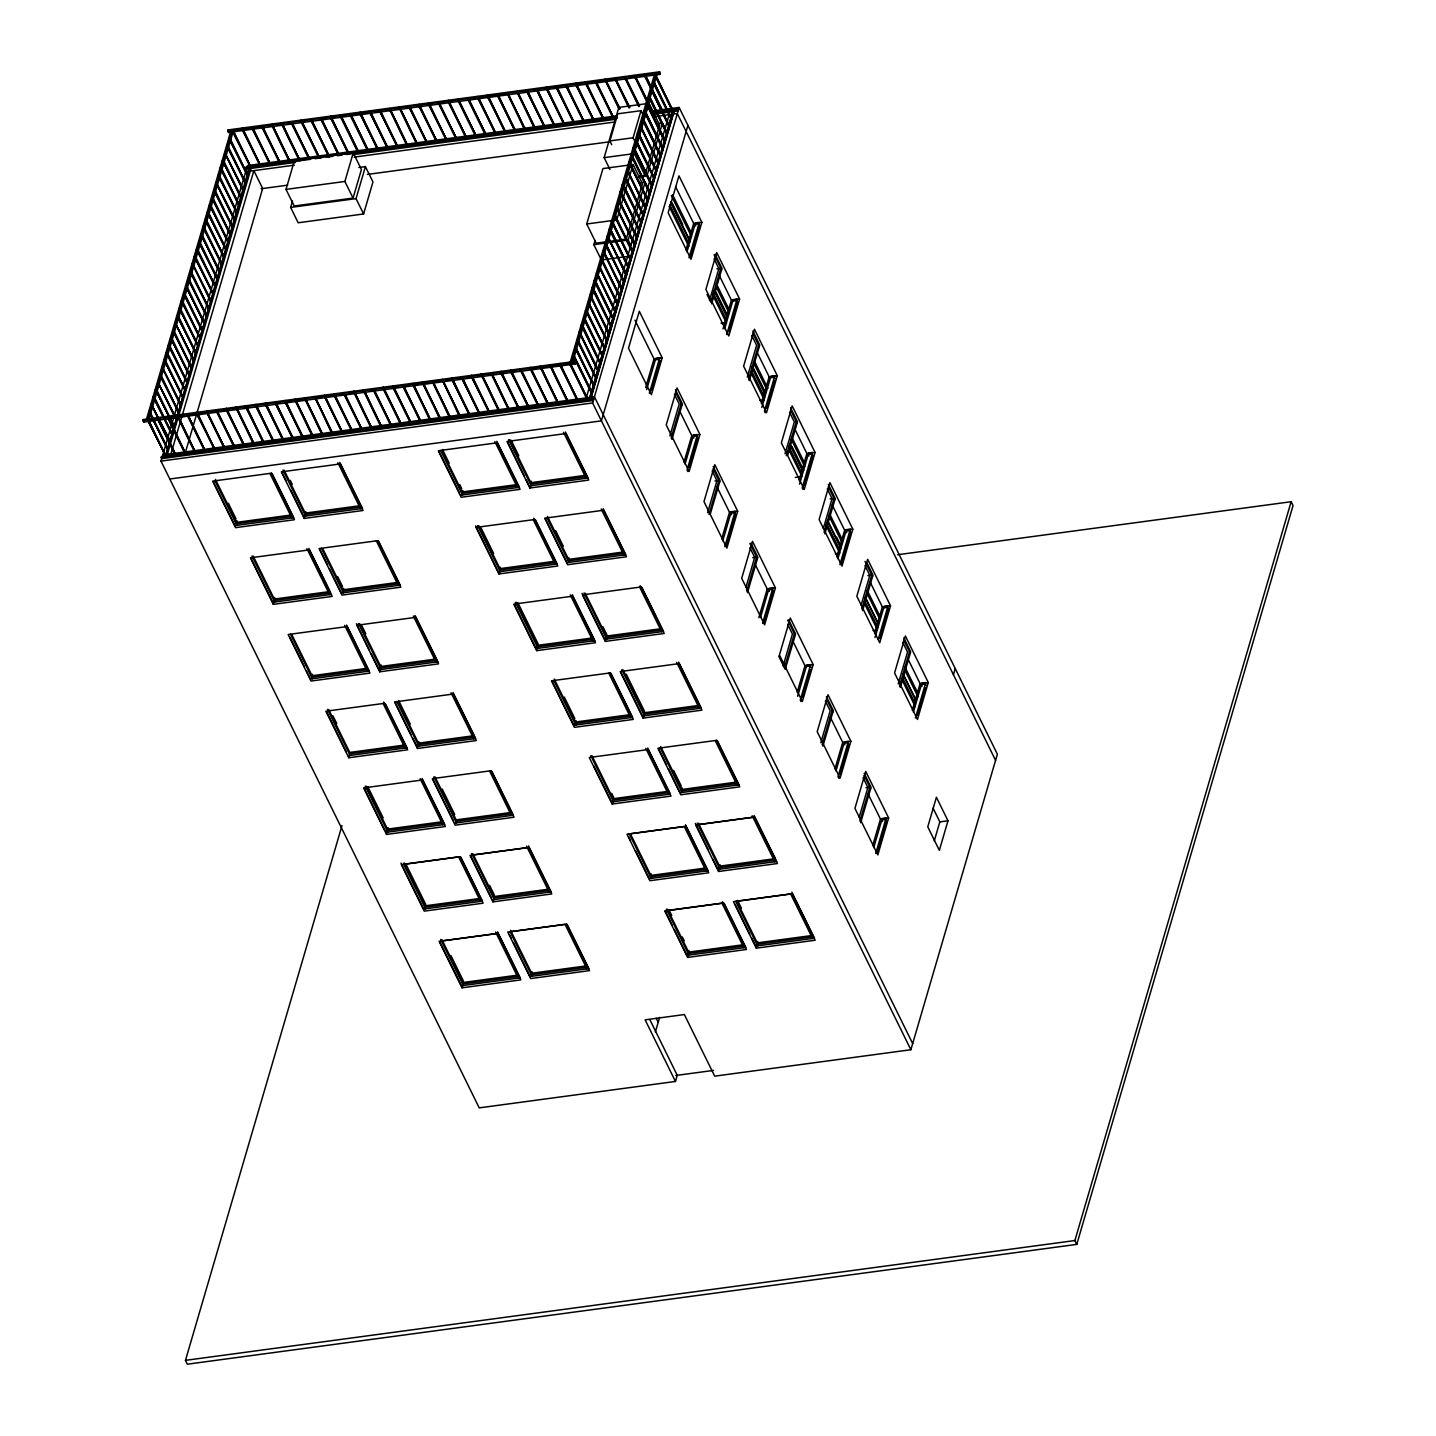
<?xml version="1.0" encoding="UTF-8"?>
<svg xmlns="http://www.w3.org/2000/svg" width="1436" height="1436" viewBox="0 0 1436 1436"><rect width="100%" height="100%" fill="white"/><g stroke="black" fill="none" stroke-linecap="round" stroke-linejoin="round"><path stroke-width="1.5" d="M142.954 420.551L143.259 419.563L574.885 361.423L575.351 363.936L143.726 422.094L142.954 420.551L574.597 362.411L574.885 361.423M227.732 130.927L228.019 129.94L659.663 71.8L660.129 74.313L228.486 132.471L227.732 130.927L659.375 72.787L659.663 71.8M143.726 422.094L143.259 419.563M228.486 132.471L228.019 129.94M148.985 411.988L149.865 411.342L167.94 448.947L148.985 411.988L167.94 448.947M176 455.338L157.924 417.732L157.045 418.379L176 455.338L151.319 404.054L170.274 441.031L169.394 441.66L151.319 404.054M153.311 397.198L154.191 396.569L172.266 434.175L153.311 397.198L172.266 434.175M155.483 389.82L156.362 389.174L174.438 426.779L155.483 389.82L174.438 426.779M176.592 419.402L157.798 381.886L176.592 419.402L158.552 383.412M159.809 375.047L160.688 374.401L178.764 412.006L159.809 375.047L178.764 412.006M180.918 404.629L162.124 367.113L180.918 404.629L162.878 368.639M164.135 360.256L165.014 359.628L183.09 397.233L164.135 360.256L183.09 397.233M166.289 352.879L167.168 352.233L185.244 389.838L166.289 352.879L185.244 389.838M168.461 345.484L169.322 344.855L187.416 382.461L168.461 345.484L187.416 382.461M170.615 338.106L171.494 337.46L189.57 375.065L170.615 338.106L189.57 375.065M172.787 330.711L173.648 330.065L191.742 367.688L172.787 330.711L191.742 367.688M193.896 360.292L175.102 322.777L193.896 360.292L175.856 324.321M177.095 315.938L177.974 315.292L196.068 352.897L177.095 315.938L196.068 352.897M179.267 308.543L180.146 307.914L198.222 345.52L179.267 308.543L198.222 345.52M181.421 301.165L182.3 300.519L200.394 338.124L181.421 301.165L200.394 338.124M183.593 293.77L184.472 293.124L202.548 330.747L183.593 293.77L202.548 330.747M185.747 286.374L186.626 285.746L204.72 323.351L185.747 286.374L204.72 323.351M187.919 278.997L188.798 278.351L206.874 315.956L187.919 278.997L206.874 315.956M190.073 271.601L190.952 270.973L209.046 308.578L190.073 271.601L209.046 308.578M211.2 301.183L192.406 263.668L211.2 301.183L193.16 265.211M194.398 256.829L195.278 256.182L213.372 293.806L194.398 256.829L213.372 293.806M196.57 249.433L197.45 248.805L215.526 286.41L196.57 249.433L215.526 286.41M198.724 242.056L199.604 241.41L217.698 279.015L198.724 242.056L217.698 279.015M200.896 234.66L201.776 234.032L219.852 271.637L200.896 234.66L219.852 271.637M203.05 227.265L203.93 226.637L222.006 264.242L203.05 227.265L222.006 264.242M205.222 219.887L206.102 219.241L224.178 256.864L205.222 219.887L224.178 256.864M207.376 212.492L208.256 211.864L226.332 249.469L207.376 212.492L226.332 249.469M209.548 205.115L210.428 204.468L228.503 242.074L209.548 205.115L228.503 242.074M211.702 197.719L212.582 197.073L230.657 234.696L211.702 197.719L230.657 234.696M213.874 190.324L214.754 189.696L232.829 227.301L213.874 190.324L232.829 227.301M218.2 175.551L219.08 174.923L237.155 212.528L218.2 175.551L237.155 212.528M220.354 168.174L221.234 167.527L239.309 205.133L220.354 168.174L239.309 205.133M222.526 160.778L223.388 160.132L241.481 197.755L222.526 160.778L241.481 197.755M226.852 146.005L227.714 145.359L245.807 182.982L226.852 146.005L245.807 182.982M229.006 138.61L229.886 137.982L247.961 175.587L229.006 138.61L247.961 175.587M147.226 419.689L148.105 419.061L166.199 456.666L147.226 419.689L148.105 419.061M167.204 454.907L251.067 168.407L231.968 130.227L232.847 129.581L250.923 167.186L232.722 131.753M232.309 130.317L147.836 418.953L166.199 456.666M156.398 390.807L155.644 389.282M165.032 361.262L164.278 359.718M169.358 346.471L168.604 344.945M182.336 302.152L181.582 300.609M186.662 287.379L185.908 285.836M190.988 272.589L208.328 308.668M195.314 257.816L194.56 256.29M199.64 243.043L198.886 241.517M203.966 228.27L221.288 264.35M212.618 198.707L211.864 197.181M243.635 190.36L224.842 152.844L243.635 190.36L225.596 154.388M229.922 139.597L229.168 138.071M233.063 131.843L148.59 420.479L153.024 419.886M233.44 131.663L250.923 167.186M241.769 128.899L242.648 128.253L260.742 165.876L241.769 128.899L242.648 128.253M166.863 417.05L167.725 416.404L185.818 454.027L167.581 416.961M251.587 127.571L252.467 126.942L270.542 164.548L251.587 127.571L252.467 126.942M593.122 398.49L593.337 400.5L161.712 458.64L161.209 457.617L161.496 456.63L593.122 398.49L593.624 399.513L575.71 401.918M233.476 224.178L249.756 168.586L246.489 169.017L246.274 167.007L615.918 117.213M649.862 1019.65L677.236 1075.295L675.441 1081.452L479.229 1107.874L160.994 461.1L247.495 165.571L617.139 115.777M249.254 167.563L165.266 457.222L161.999 457.653L161.496 456.63M176.664 415.722L177.543 415.094L195.619 452.699L177.382 415.632M261.388 126.26L262.267 125.614L280.361 163.219L261.388 126.26L262.267 125.614M167.222 449.055L149.147 411.432M171.548 434.264L153.472 396.659M173.72 426.887L157.368 392.782M175.874 419.491L157.798 381.886M178.046 412.114L161.694 378.009M180.2 404.719L162.124 367.113M182.372 397.323L166.02 363.236M184.526 389.946L166.45 352.341M186.698 382.55L170.346 348.445M188.852 375.173L170.776 337.55M191.024 367.778L174.671 333.673M193.178 360.382L175.102 322.777M195.35 353.005L178.979 318.9M197.504 345.609L179.428 308.004M199.676 338.232L183.305 304.127M201.83 330.836L183.754 293.231M204.002 323.441L187.631 289.354M206.156 316.064L188.08 278.458M210.482 301.291L192.406 263.668M212.636 293.895L196.283 259.79M214.808 286.5L196.732 248.895M216.962 279.123L200.609 245.017M219.134 271.727L201.058 234.122M223.46 256.954L205.384 219.349M225.614 249.559L209.261 215.472M227.786 242.181L209.71 204.558M229.939 234.786L213.587 200.681M232.111 227.409L214.018 189.785M234.983 219.923L216.19 182.408L234.983 219.923L217.913 185.908M236.437 212.618L218.344 175.012M238.591 205.24L222.239 171.135M240.763 197.845L222.67 160.24M242.917 190.467L226.565 156.362M245.089 183.072L226.996 145.467M247.243 175.677L230.891 141.572M165.266 457.222L169.017 444.388M170.274 440.116L175.91 420.874M177.777 414.466L210.32 303.283M211.577 299.011L223.46 258.372M224.716 254.1L232.219 228.45M166.073 456.02L250.564 167.384M170.956 453.848L253.867 170.633L262.662 188.529L185.423 452.43M186.483 414.412L187.344 413.765L205.438 451.371L187.201 414.304M271.207 124.932L272.086 124.286L290.162 161.909L271.925 124.842M175.282 455.445L157.96 419.366M260.024 165.966L241.93 128.36M271.96 126.476L272.84 125.829L290.162 161.909M197.917 413.981L215.238 450.06L196.283 413.083L197.163 412.455M281.007 123.604L281.887 122.975L299.98 160.581L281.743 123.514M185.1 454.117L167.761 418.038M269.824 164.637L251.749 127.032M281.779 125.147L282.641 124.501L299.98 160.581M185.818 454.027L168.479 417.948M206.102 411.773L206.963 411.127L225.057 448.732L206.82 411.665M290.826 122.293L291.705 121.647L309.781 159.27L290.826 122.293L291.705 121.647M194.901 452.789L177.579 416.727M279.643 163.327L261.549 125.722M195.619 452.699L178.297 416.619M215.903 410.445L216.782 409.798L234.858 447.422L215.903 410.445L216.782 409.798M300.627 120.965L301.506 120.337L319.6 157.942L300.627 120.965L301.506 120.337M204.72 451.478L187.38 415.399M289.444 161.999L272.122 125.919M205.438 451.371L188.098 415.309M286.015 189.39L294.38 160.832L353.238 152.898L361.423 169.52L353.059 198.078L294.2 206.012L286.015 189.39L344.873 181.457L353.238 152.898M225.721 409.116L226.583 408.488L244.676 446.093L225.721 409.116L226.583 408.488M310.445 119.655L311.325 119.008L329.4 156.614L310.445 119.655L311.325 119.008M214.52 450.15L197.755 414.519M299.262 160.688L281.169 123.065M358.874 167.491L365.408 166.612L372.965 181.941L363.595 213.964L298.185 222.777L290.646 207.43L292.513 201.04M235.522 407.806L236.401 407.16L254.477 444.765L236.24 407.698M320.246 118.326L321.125 117.68L339.219 155.303L320.246 118.326L321.125 117.68M224.339 448.84L206.999 412.76L225.057 448.732M309.063 159.36L290.987 121.755M237.155 408.704L236.276 409.332L237.155 408.704L254.477 444.765M245.341 406.478L246.202 405.832L264.296 443.455L245.341 406.478L246.202 405.832M330.065 116.998L330.944 116.37L349.02 153.975L330.065 116.998L330.944 116.37M234.14 447.511L216.064 409.906M318.882 158.032L300.788 120.427M255.141 405.149L256.021 404.521L274.096 442.126L255.141 405.149L256.021 404.521M339.883 115.688L340.745 115.042L358.838 152.647L340.601 115.58M243.958 446.183L225.865 408.578M328.682 156.721L310.607 119.098M340.637 117.213L358.12 152.754M341.355 117.124L358.838 152.647M264.96 403.839L265.839 403.193L283.915 440.798L264.96 403.839L265.839 403.193M349.684 114.359L350.564 113.731L368.639 151.336L350.402 114.27M253.759 444.873L235.684 407.25M338.501 155.393L321.161 119.314M350.438 115.903L367.921 151.426M351.156 115.795L368.639 151.336M274.761 402.511L275.64 401.883L293.716 439.488L274.761 402.511L275.64 401.883M359.503 113.031L360.364 112.403L378.458 150.008L359.503 113.031L360.364 112.403M263.578 443.544L245.484 405.939M348.302 154.065L330.98 118.003M284.579 401.2L285.459 400.554L303.534 438.159L284.579 401.2L285.459 400.554M369.303 111.721L370.183 111.075L388.259 148.698L369.303 111.721L370.183 111.075M273.379 442.216L255.303 404.611M294.38 399.872L295.26 399.226L313.335 436.849L295.098 399.782M379.122 110.392L379.984 109.764L398.077 147.369L379.122 110.392L379.984 109.764M283.197 440.906L265.104 403.301M363.595 213.964L356.038 198.617L365.408 166.612M304.199 398.544L305.078 397.916L323.154 435.521L304.917 398.454M388.923 109.082L389.802 108.436L407.878 146.041L389.641 108.974M292.998 439.578L274.922 401.972M377.74 150.116L359.646 112.493M389.677 110.608L390.556 109.962L407.878 146.041M313.999 397.233L314.879 396.587L332.955 434.193L314.717 397.126M398.741 107.754L399.603 107.108L417.696 144.731L399.459 107.664M302.816 438.267L285.477 402.188M387.541 148.788L369.465 111.182M399.495 109.28L400.375 108.651L417.696 144.731M323.818 395.905L324.698 395.259L342.773 432.882L324.536 395.815M408.542 106.426L409.422 105.797L427.497 143.403L408.542 106.426L409.422 105.797M312.617 436.939L295.295 400.859M397.359 147.459L379.266 109.854M313.335 436.849L296.013 400.77M333.619 394.577L334.498 393.949L352.574 431.554L333.619 394.577L334.498 393.949M418.361 105.115L419.24 104.469L437.316 142.074L418.361 105.115L419.24 104.469M274.743 597.555L273.881 600.517L328.808 593.122M322.436 435.611L305.114 399.549M407.16 146.149L389.838 110.069M273.307 604.341L250.42 557.814L309.279 549.898L332.165 596.425L273.307 604.341L274.509 600.248M323.154 435.521L305.832 399.441M304.235 518.414L281.348 471.87L340.206 463.954L363.093 510.48L304.235 518.414L305.437 514.303M343.437 393.267L344.317 392.62L362.393 430.244L343.437 393.267L344.317 392.62M428.161 103.787L429.041 103.159L447.117 140.764L428.161 103.787L429.041 103.159M332.237 434.3L315.471 398.669M416.978 144.821L398.885 107.215M332.955 434.193L315.633 398.131M353.238 391.938L354.118 391.31L372.193 428.915L353.956 391.849M437.98 102.477L438.86 101.83L456.935 139.436L437.98 102.477L438.86 101.83M342.055 432.972L324.733 396.892L342.773 432.882M426.779 143.492L408.704 105.887M354.871 392.836L353.992 393.482L354.871 392.836L372.193 428.915M363.057 390.628L363.936 389.982L382.012 427.587L363.775 390.52M447.781 101.148L448.66 100.502L466.736 138.125L447.781 101.148L448.66 100.502M351.856 431.662L333.78 394.038M436.598 142.182L418.504 104.577M364.69 391.507L363.811 392.154L364.69 391.507L382.012 427.587M372.857 389.3L373.737 388.653L391.813 426.277L372.857 389.3L373.737 388.653M457.599 99.82L458.479 99.192L476.555 136.797L458.317 99.73M361.675 430.333L343.599 392.728M446.399 140.854L428.323 103.248M458.353 101.364L475.837 136.887M459.071 101.256L476.555 136.797M382.676 387.971L383.556 387.343L401.631 424.948L382.676 387.971L383.556 387.343M467.4 98.51L468.28 97.863L486.355 135.469L468.118 98.402M371.475 429.005L353.4 391.4M456.217 139.543L438.877 103.464M468.154 100.035L485.637 135.576M468.872 99.946L486.355 135.469M392.477 386.661L393.356 386.015L411.432 423.62L392.477 386.661L393.356 386.015M477.219 97.181L478.098 96.535L496.174 134.158L477.219 97.181L478.098 96.535M381.294 427.695L363.218 390.071M466.018 138.215L448.696 102.135M312.492 674.256L311.612 677.218L366.557 669.804M402.295 385.333L403.175 384.704L421.251 422.31L402.295 385.333L403.175 384.704M487.019 95.853L487.899 95.225L505.975 132.83L487.019 95.853L487.899 95.225M391.095 426.366L373.019 388.761M412.096 384.004L412.976 383.376L431.051 420.981L412.814 383.915M496.838 94.543L497.718 93.896L515.793 131.502L496.838 94.543L497.718 93.896M400.913 425.038L382.838 387.433M421.915 382.694L422.794 382.048L440.87 419.671L422.633 382.586M506.639 93.214L507.518 92.586L525.594 130.191L507.357 93.125M410.714 423.728L392.638 386.122M495.456 134.248L477.362 96.643M507.393 94.758L508.272 94.112L525.594 130.191M431.715 381.366L432.595 380.737L450.671 418.343L432.433 381.276M516.457 91.904L517.337 91.258L535.413 128.863L517.175 91.796M420.533 422.399L402.457 384.794M505.257 132.92L487.181 95.314M517.211 93.43L518.091 92.784L535.413 128.863M441.534 380.055L442.414 379.409L460.489 417.014L442.252 379.948M526.258 90.576L527.138 89.93L545.213 127.553L526.258 90.576L527.138 89.93M430.333 421.089L413.012 385.01M515.075 131.609L497 94.004M431.051 420.981L413.73 384.902M451.335 378.727L452.214 378.081L470.29 415.704L451.335 378.727L452.214 378.081M536.077 89.247L536.956 88.619L555.032 126.224L536.077 89.247L536.956 88.619M440.152 419.761L422.83 383.681M524.876 130.281L507.554 94.202M440.87 419.671L423.548 383.591M348.786 757.741L325.882 711.215L384.74 703.281L407.644 749.807L348.786 757.741L349.989 753.631M461.153 377.399L462.033 376.77L480.109 414.376L461.153 377.399L462.033 376.77M545.877 87.937L546.757 87.291L564.833 124.896L545.877 87.937L546.757 87.291M449.953 418.432L432.631 382.371M534.695 128.971L517.373 92.891M450.671 418.343L433.349 382.263M381.15 665.012L380.289 667.955L435.216 660.56M379.714 671.797L356.828 625.27L415.686 617.336L438.572 663.863L379.714 671.797L380.917 667.686M470.954 376.088L471.834 375.442L489.927 413.047L470.954 376.088L471.834 375.442M555.696 86.609L556.576 85.963L574.651 123.586L555.696 86.609L556.576 85.963M459.771 417.122L443.006 381.491M544.495 127.642L526.42 90.037M460.489 417.014L443.168 380.935M897.572 554.745L1291.143 501.72L1293.046 505.562L1076.767 1244.384L187.344 1364.2L185.459 1360.359L342.001 825.574M480.773 374.76L481.652 374.132L499.728 411.737L481.491 374.67M565.497 85.28L566.376 84.652L584.452 122.257L565.497 85.28L566.376 84.652M469.572 415.794L451.496 378.189M554.314 126.314L536.238 88.709M482.406 375.658L481.527 376.304L482.406 375.658L499.728 411.737M490.574 373.45L491.453 372.804L509.547 410.409L491.291 373.342M575.315 83.97L576.195 83.324L594.271 120.947L575.315 83.97L576.195 83.324M479.391 414.466L461.315 376.86M564.115 125.004L546.039 87.399M492.207 374.329L491.327 374.976L492.207 374.329L509.547 410.409M500.392 372.121L501.272 371.475L519.347 409.098L500.392 372.121L501.272 371.475M585.116 82.642L585.996 82.014L604.071 119.619L585.116 82.642L585.996 82.014M489.191 413.155L471.116 375.55M573.933 123.675L555.858 86.07M510.193 370.793L511.072 370.165L529.166 407.77L510.193 370.793L511.072 370.165M594.935 81.331L595.814 80.685L613.89 118.291L594.935 81.331L595.814 80.685M499.01 411.827L480.934 374.222M583.734 122.365L566.412 86.286M520.011 369.483L520.891 368.837L538.967 406.442L520.011 369.483L520.891 368.837M619.095 109.172L604.897 79.465L619.975 108.544M508.811 410.516L490.735 372.893M593.553 121.037L576.231 84.957M619.813 109.082L605.615 79.357M386.517 834.424L363.631 787.897L422.489 779.963L445.375 826.49L386.517 834.424L387.72 830.313M418.881 741.694L418.02 744.656L472.965 737.242M417.445 748.479L394.559 701.953L453.417 694.019L476.303 740.563L417.445 748.479L418.648 744.386M529.812 368.154L530.692 367.508L548.785 405.131L529.812 368.154L530.692 367.508M628.896 107.862L614.716 78.136L629.776 107.215M629.632 107.754L615.434 78.047M518.629 409.188L500.554 371.583M603.353 119.709L585.278 82.103M539.631 366.826L540.51 366.198L558.586 403.803L540.349 366.736M638.715 106.533L624.516 76.826L639.433 106.426M528.43 407.86L510.354 370.255M613.172 118.398L595.096 80.775M625.109 78.89L625.988 78.262L639.594 105.887M609.977 169.502L604.143 157.637L618.844 107.413L648.928 103.356L659.627 125.076L644.926 175.318L638.481 176.197M611.7 144.641L609.869 140.907L617.803 113.803L641.012 110.68L642.861 114.413M586.732 223.98L602.958 168.568L633.043 164.53L642.466 183.7L626.258 239.112L596.173 243.169L586.732 223.98L616.816 219.941L633.043 164.53M549.432 365.516L550.311 364.87L568.405 402.475L550.15 365.408M646.577 101.256L634.335 75.498L652.159 111.039M538.249 406.55L520.173 368.926M634.927 77.58L635.807 76.934L653.29 112.475L652.411 113.103M629.291 256.236L601.397 259.988L593.84 244.659L595.096 240.368M559.25 364.188L560.13 363.559L578.205 401.165L559.25 364.188L560.13 363.559M644.89 75.713L669.391 125.919L643.974 74.708L644.854 74.08L662.947 111.685L645.608 75.605L644.728 76.252M500.374 567.166L499.513 570.128L554.44 562.715M548.049 405.221L530.728 369.142M498.938 573.951L476.034 527.425L534.892 519.491L557.796 566.017L498.938 573.951L500.141 569.841M529.866 488.007L506.98 441.48L565.838 433.546L588.724 480.091L529.866 488.007L531.069 483.914M634.927 141.518L633.079 137.766L641.012 110.68M569.051 362.877L569.93 362.231L588.024 399.836L569.051 362.877L569.93 362.231M653.793 73.398L654.672 72.751L672.748 110.375L653.793 73.398L654.672 72.751M557.868 403.893L540.546 367.831M654.798 73.398L570.307 362.034L571.061 363.577L564.384 364.475M572.587 354.925L573.449 354.279L591.542 391.884L572.587 354.925L573.449 354.279M574.741 347.53L575.621 346.884L574.741 347.53L593.696 384.507L576.213 348.966M576.895 340.135L577.775 339.506L595.868 377.112L576.895 340.135L577.775 339.506M597.304 369.824L579.229 332.219L598.184 369.178L597.304 369.824L579.947 332.111M599.476 362.428L581.221 325.362L582.101 324.733L600.194 362.339L582.101 324.733M585.547 310.589L586.426 309.943L604.52 347.566L585.547 310.589L586.426 309.943M587.719 303.193L588.598 302.565L606.674 340.17L588.437 303.104M608.128 332.883L590.034 295.277L608.99 332.237L608.128 332.883L590.752 295.17M610.282 325.487L592.045 288.421L592.924 287.792L611 325.398L592.924 287.792M612.436 318.11L594.199 281.043L595.078 280.397L613.172 318.002L595.078 280.397M614.608 310.714L596.532 273.109L615.488 310.086L614.608 310.714L597.25 273.002M616.762 303.319L598.686 265.714L617.642 302.691L616.762 303.319L599.404 265.624M621.088 288.546L603.012 250.941L621.967 287.918L621.088 288.546L603.73 250.851M605.023 244.102L605.902 243.456L605.023 244.102L623.978 281.061L606.495 245.538M625.414 273.773L607.338 236.168L626.293 273.127L625.414 273.773L608.056 236.06M627.586 266.378L609.349 229.311L610.228 228.683L628.304 266.288L610.228 228.683M611.503 221.934L612.382 221.288L630.458 258.893L611.503 221.934L612.382 221.288M634.066 244.228L615.99 206.604L634.945 243.581L634.066 244.228L616.708 206.515M620.155 192.37L621.034 191.742L639.11 229.347L620.155 192.37L621.034 191.742M640.564 222.059L622.327 184.993L623.188 184.346L641.282 221.952L623.188 184.346M642.718 214.664L624.48 177.597L625.36 176.969L643.436 214.574L625.36 176.969M644.89 207.287L626.796 169.663L645.769 206.64L644.89 207.287L627.514 169.574M628.806 162.824L629.686 162.178L647.762 199.801L628.806 162.824L629.686 162.178M633.132 148.052L634.012 147.405L652.088 185.011L633.132 148.052L634.012 147.405M655.696 170.346L637.458 133.279L638.338 132.633L656.414 170.238L638.338 132.633M657.867 162.95L639.774 125.345L658.729 162.304L657.867 162.95L640.492 125.237M660.021 155.555L641.784 118.488L642.664 117.86L660.74 155.465L642.664 117.86M646.272 103.177L664.347 140.782L665.227 140.154L646.272 103.177L664.347 140.782M668.673 126.009L650.598 88.404L668.835 125.471M558.586 403.803L541.264 367.724M644.818 110.464L643.938 111.11L644.818 110.464L662.911 148.07L645.572 112.008M646.99 103.087L665.065 140.692M571.618 361.854L656.108 73.218L656.862 74.762L572.372 363.398M579.982 333.744L579.229 332.219M592.96 289.408L592.206 287.882M597.286 274.635L596.532 273.109M610.264 230.316L609.51 228.773M623.224 185.98L622.47 184.454M627.55 171.207L626.796 169.663M640.528 126.871L639.774 125.345M589.352 304.091L588.473 304.737L589.352 304.091L606.836 339.632L605.956 340.278M644.926 175.318L634.227 153.598L648.928 103.356M567.687 402.583L550.347 366.503M568.405 402.475L551.065 366.413M577.487 401.254L559.412 363.649M457.384 819.92L456.522 822.882L433.869 776.858M631.014 245.789L628.178 240.027L645.123 182.157L640.833 182.731M649.754 181.744L646.918 176L662.427 123.047L658.137 123.622M586.247 397.898L669.14 114.683M587.306 399.944L569.212 362.321M672.03 110.464L653.954 72.859M590.824 391.992L572.731 354.369M592.978 384.597L576.626 350.492M595.15 377.219L577.057 339.596M584.865 319.42L602.348 354.943L585.278 320.946M603.802 347.656L585.708 310.05M602.169 260.311L619.652 295.834L602.582 261.837M623.26 281.169L606.907 247.064M629.74 259.001L611.664 221.395M615.146 215.974L632.63 251.515L615.559 217.5M619.472 201.202L636.956 236.743L619.885 202.727M638.392 229.437L620.316 191.832M647.044 199.891L628.968 162.286M632.45 156.865L649.934 192.406L631.876 156.434M651.37 185.118L633.294 147.513M636.776 142.092L654.26 177.633L637.171 143.618M666.663 132.848L649.898 97.217L667.237 133.297L650.149 99.299M670.989 118.075L654.224 82.444L671.563 118.524L654.475 84.527M590.932 393.715L589.047 400.123L673.035 110.464L665.406 139.292M592.17 389.443L595.312 378.745M596.55 374.473L604.071 348.822M605.938 342.396L629.722 261.155M630.978 256.882L638.481 231.232M640.366 224.806L647.259 201.291M648.498 197.019L651.639 186.321M653.506 179.913L664.15 143.564M653.542 112.152L677.9 108.867L678.115 110.877L653.524 114.18M675.441 1081.452L645.123 1019.847L684.362 1014.552L714.679 1076.156L910.873 1049.734L592.619 402.96L679.12 107.431L650.346 111.308M687.934 125.327L601.415 420.856L169.789 478.996M536.669 650.652L513.783 604.125L572.641 596.191L595.527 642.718L536.669 650.652L537.872 646.541M569.033 557.922L568.171 560.866L623.116 553.47M461.997 987.806L439.111 941.28L497.969 933.364L520.855 979.89L461.997 987.806L463.2 983.714M492.925 901.862L470.039 855.335L528.897 847.419L551.783 893.946L492.925 901.862L494.128 897.769M645.626 387.648L654.026 358.91L634.945 320.138M685.87 250.151L693.678 223.46L675.548 186.626M646.667 389.551L655.803 358.336L659.716 357.797L649.341 393.267M686.929 251.964L695.455 222.885L699.368 222.347L688.993 257.816M651.334 390.556L660.039 360.813L659.286 359.287L655.372 359.808M690.375 257.224L699.691 225.362L698.937 223.837L695.006 224.357L695.778 225.901M662.211 357.815L651.388 394.756L628.501 348.23L639.307 311.289L662.211 357.815L654.026 358.91M701.863 222.365L691.039 259.306L668.153 212.779L678.959 175.838L701.863 222.365L693.678 223.46M605.346 641.389L582.442 594.863L641.3 586.947L664.204 633.473L605.346 641.389L606.548 637.297M669.894 435.898L679.21 404.037L674.417 394.272M709.546 300.429L718.862 268.568L714.069 258.821M681.185 403.767L671.222 437.747L671.976 439.29L682.369 403.821L675.476 389.82M711.628 303.84L722.021 268.37L715.128 254.369M549.306 887.681L548.426 890.643L493.499 898.038L494.361 895.077L489.568 885.312M532.11 971.777L531.23 974.721L586.175 967.325M683.967 462.284L691.775 435.611L680.323 412.347M723.008 328.88L731.409 300.16L719.023 274.958M685.026 464.115L693.534 435.018L697.465 434.498L687.072 469.967L687.826 471.493M724.677 328.664L733.186 299.568L737.117 299.047L726.724 334.516M689.083 467.238L697.788 437.513L697.034 435.97L693.103 436.508L693.857 438.034M728.734 331.788L737.44 302.063L736.668 300.519L732.755 301.057M699.942 434.516L689.136 471.457L666.232 424.93L677.056 387.971L699.942 434.516L691.775 435.611M739.594 299.047L728.788 335.988L705.884 289.462L716.69 252.521L739.594 299.047L731.409 300.16M612.149 804.034L589.245 757.508L648.121 749.574L671.007 796.1L612.149 804.034L613.351 799.924M643.077 718.09L620.19 671.563L679.048 663.629L701.935 710.156L643.077 718.09L644.279 713.979M707.625 512.58L716.959 480.719L712.148 470.954M747.276 377.129L756.61 345.268L751.8 335.503M708.971 514.447L718.915 480.45L714.984 480.988M758.567 344.999L748.623 378.996L749.377 380.522L759.752 345.053L752.859 331.052M710.335 513.855L720.1 480.504L713.207 466.503M721.698 538.985L729.506 512.293L717.102 487.091M761.349 403.534L769.157 376.842L756.754 351.64M722.757 540.816L731.283 511.719L735.196 511.198L724.821 546.649M761.78 407.483L770.917 376.268L774.848 375.729L764.473 411.199L765.226 412.742M726.185 546.057L735.519 514.196L734.765 512.67L730.834 513.19L731.588 514.734M766.465 408.488L774.543 380.881M737.673 511.198L726.867 548.139L703.981 501.613L714.787 464.672L737.673 511.198L729.506 512.293M777.325 375.747L766.519 412.688L743.615 366.162L754.438 329.221L777.325 375.747L769.157 376.842M668.512 789.836L667.65 792.798L612.723 800.193L613.585 797.249L611.664 793.336M651.316 873.932L650.454 876.893L705.399 869.498M745.984 587.144L754.69 557.419L749.897 547.654M785.007 453.83L794.341 421.969L789.531 412.204M746.702 591.129L756.646 557.15L752.733 557.671M786.354 455.679L796.298 421.699M747.456 592.673L757.849 557.204L750.956 543.203M787.736 455.086L797.483 421.753L790.59 407.752M758.836 617.731L767.237 588.993L754.851 563.792M799.08 480.216L806.888 453.543L794.485 428.341M760.488 617.498L769.014 588.419L772.927 587.88L762.552 623.35M799.529 484.165L808.665 452.95L812.579 452.43L802.203 487.899L802.957 489.425M763.934 622.757L773.25 590.896L772.496 589.352L768.583 589.891L769.337 591.417M804.196 485.171L812.902 455.445L812.148 453.902L808.235 454.44L808.989 455.966M775.422 587.898L764.598 624.84L741.712 578.313L752.518 541.372L775.422 587.898L767.237 588.993M815.074 452.448L804.25 489.389L781.364 442.862L792.169 405.921L815.074 452.448L806.888 453.543M655.355 1031.999L659.645 1017.334M689.065 950.632L688.203 953.594L743.13 946.18M687.629 957.417L664.724 910.891L723.582 902.957L746.487 949.483L687.629 957.417L688.831 953.307M719.992 864.687L719.131 867.649L774.058 860.236L774.919 857.292M718.556 871.472L695.652 824.946L754.51 817.012L777.414 863.539L718.556 871.472L719.759 867.362M783.105 665.963L792.421 634.102L787.628 624.337M823.366 528.394L832.072 498.651L827.28 488.886M784.451 667.83L794.395 633.85M824.085 532.379L834.047 498.382L830.116 498.92M824.838 533.905L835.231 498.454L828.339 484.435M797.177 692.367L804.986 665.694L792.582 640.492M836.829 556.917L844.637 530.225L832.234 505.023M797.608 696.316L806.745 665.101L810.676 664.581L800.301 700.032L801.055 701.576M837.888 558.748L846.396 529.651L850.327 529.13L839.934 564.581M802.293 697.322L810.371 669.715M841.316 563.989L850.65 532.128L849.897 530.602L845.966 531.123L846.719 532.666M813.153 664.581L802.347 701.522L779.443 654.995L790.267 618.054L813.153 664.581L804.986 665.694M852.804 529.13L841.999 566.071L819.094 519.545L829.918 482.604L852.804 529.13L844.637 530.225M757.723 941.388L756.862 944.332L811.807 936.936M756.287 948.173L733.401 901.646L792.259 893.713L815.145 940.239L756.287 948.173L757.49 944.062M820.836 742.663L830.17 710.802L825.359 701.037M861.115 605.077L869.821 575.351L865.01 565.587M832.126 710.533L822.182 744.512L822.936 746.056L833.311 710.587L826.418 696.586M861.833 609.061L871.778 575.082L867.847 575.603M862.587 610.605L872.962 575.136L867.057 563.127M834.908 769.068L842.717 742.376L830.313 717.174M874.56 633.599L882.368 606.925L869.965 581.724M835.967 770.881L844.494 741.802L848.407 741.263L838.032 776.732L838.786 778.258M874.991 637.566L884.127 606.351L888.058 605.812L878.293 639.164M840.024 774.022L848.73 744.279L847.976 742.753L844.063 743.274L844.817 744.799M879.676 638.571L888.381 608.828L887.627 607.284L883.696 607.823M850.902 741.281L840.078 778.222L817.192 731.696L827.998 694.755L850.902 741.281L842.717 742.376M890.535 605.83L879.73 642.772L856.843 596.245L867.649 559.304L890.535 605.83L882.368 606.925M859.195 817.228L867.9 787.484L863.108 777.738M898.218 683.895L907.552 652.034L902.741 642.269M859.913 821.212L869.857 787.233L865.944 787.754M909.509 651.782L899.564 685.762L900.318 687.288L910.693 651.836L903.818 637.817M860.667 822.738L871.06 787.287L864.167 773.286M872.639 845.75L880.465 819.076L868.062 793.875M912.291 710.299L920.099 683.626L908.665 660.363M873.716 847.581L882.225 818.484L886.156 817.964L875.763 853.433M913.35 712.13L921.876 683.033L925.789 682.513L915.414 717.964M877.145 852.84L886.479 820.979L885.707 819.435L881.794 819.974L882.548 821.5M917.407 715.254L925.502 687.647M888.633 817.964L877.827 854.905L854.923 808.378L865.728 771.437L888.633 817.964L880.465 819.076M928.284 682.513L917.46 719.454L894.574 672.928L905.38 635.986L928.284 682.513L920.099 683.626M953.432 674.723L955.227 668.566M934.262 840.886L939.826 821.877L933.077 808.163M947.993 820.782L939.341 850.327L927.764 826.813L936.416 797.267L947.993 820.782L939.826 821.877M910.873 1049.734L997.374 754.205L679.12 107.431M1076.767 1244.384L1074.882 1240.542L1291.143 501.72M235.414 130.586L264.188 126.709M268.622 126.117L273.055 125.524M277.471 124.914L281.905 124.322M288.546 123.424L292.98 122.832M299.621 121.934L304.037 121.342M321.754 118.955L326.169 118.362M330.603 117.77L335.037 117.16M341.678 116.28L346.094 115.67M352.735 114.79L370.452 112.403M374.868 111.793L381.509 110.913M385.943 110.303L390.359 109.71M394.792 109.118L399.226 108.526M405.867 107.628L410.283 107.036M416.925 106.138L421.358 105.546M428 104.648L432.416 104.038M439.057 103.159L443.491 102.548M447.924 101.956L452.34 101.364M470.057 98.976L474.472 98.384M481.114 97.486L505.472 94.202M523.171 91.814L527.604 91.222M534.246 90.324L538.68 89.732M545.303 88.835L549.737 88.242M554.17 87.65L560.812 86.752M576.303 84.67L580.736 84.06M585.152 83.468L591.794 82.57M598.435 81.69L616.152 79.303M629.417 77.508L633.85 76.916M640.492 76.018L644.926 75.426M651.567 74.528L655.983 73.936M245.969 167.994L310.589 159.288M315.04 158.696L321.718 157.798M326.151 157.206L332.829 156.291M337.281 155.698L341.947 155.214M346.166 154.496L617.444 117.949M653.021 113.175L678.402 109.89L677.9 108.867M251.067 168.407L295.529 162.412M353.346 154.621L615.721 119.278M245.682 171.728L294.38 165.176M354.154 157.116L615.344 121.934M655.193 116.567L677.325 113.588L995.579 760.362M609.869 140.907L633.079 137.766M261.137 188.726L287.703 185.154M367.383 174.42L609.115 141.859M604.143 157.637L634.227 153.598M290.646 207.43L356.038 198.617M638.338 177.149L646.918 176M653.685 177.184L636.92 141.554M649.359 191.957L632.594 156.327M636.399 236.294L619.634 200.663M593.84 244.659L628.178 240.027M632.073 251.067L615.308 215.436M623.421 280.612L606.656 244.982M716.905 268.837L720.818 268.317L710.874 302.296L707.033 294.488M619.095 295.403L602.33 259.772M721.016 323.082L725.467 322.49M722.093 323.746L726.544 323.154M151.157 404.593L170.112 441.57M601.792 354.512L585.026 318.882M196.283 413.083L215.238 450.06M168.604 417.786L173.038 417.194M179.715 416.296L184.167 415.686M190.826 414.789L195.278 414.196M199.73 413.604L204.181 412.994M210.841 412.096L217.518 411.199M221.97 410.606L228.629 409.709M233.081 409.098L237.532 408.506M244.192 407.609L248.643 406.998M275.335 403.408L279.769 402.816M286.446 401.918L290.898 401.308M297.557 400.411L302.009 399.818M317.571 397.718L322.023 397.126M328.7 396.228L335.36 395.331M339.811 394.721L344.263 394.128M348.697 393.518L355.374 392.62M370.937 390.538L375.388 389.928M393.177 387.541L397.628 386.93M404.288 386.033L408.739 385.44M413.191 384.848L417.643 384.238M424.302 383.34L428.754 382.748M435.431 381.85L439.865 381.24M446.542 380.343L453.22 379.445M457.653 378.853L462.105 378.242M466.556 377.65L473.216 376.753M477.667 376.16L482.119 375.55M488.796 374.652L493.23 374.06M499.907 373.163L504.359 372.552M511.019 371.655L515.47 371.062M531.033 368.962L535.484 368.37M542.162 367.472L546.595 366.862M551.047 366.27L557.724 365.372M593.14 384.058L576.375 348.427M162.789 454.943L594.414 396.803L912.668 1043.577M161.209 457.617L592.835 399.477M171.028 456.451L177.687 455.535M182.139 454.943L219.941 449.845M224.393 449.253L231.052 448.355M235.504 447.763L251.067 445.663M255.518 445.052L284.418 441.175M288.869 440.565L293.321 439.972M297.755 439.362L315.543 436.975M319.995 436.382L326.672 435.467M331.124 434.875L368.908 429.777M373.36 429.184L402.277 425.289M406.711 424.697L411.163 424.087M415.614 423.494L422.274 422.597M426.725 422.004L433.403 421.089M437.854 420.497L486.768 413.909M491.22 413.317L529.004 408.219M533.456 407.627L540.133 406.711M544.585 406.119L571.259 402.529M770.486 377.74L774.417 377.219L775.171 378.745M160.994 461.1L592.619 402.96M759.841 400.447L764.275 399.836M291.508 514.95L236.581 522.345L215.436 479.391M517.139 484.56L462.195 491.956L442.037 450.958M585.798 475.298L530.871 482.693L509.744 439.757M291.077 516.421L236.15 523.817L237.012 520.873L236.904 525.361L215.005 480.88M359.754 507.177L304.809 514.573L305.671 511.611L305.563 516.116L282.928 470.093M516.709 486.032L461.764 493.428L462.643 490.466L463.397 492.01M585.367 476.788L530.44 484.183L531.302 481.222L531.194 485.709L508.559 439.703M460.561 495.223L519.419 487.307L496.784 441.283M529.238 485.978L588.096 478.044L565.443 432.039M795.347 477.434L799.798 476.842M329.257 591.632L274.312 599.045L253.185 556.091M397.916 582.388L342.989 589.783L322.813 548.785M554.87 561.243L499.943 568.638L478.798 525.702M623.547 551.998L568.602 559.394L547.475 516.439M397.485 583.86L342.558 591.273L343.419 588.311L344.173 589.837M331.536 594.378L272.678 602.312L251.013 558.299M566.969 562.679L625.827 554.745L603.192 508.721M835.321 553.829L839.755 553.219L825.951 525.181M366.988 668.332L312.043 675.728L291.885 634.73M435.646 659.088L380.719 666.484L359.592 623.529M592.188 639.415L537.244 646.81L538.105 643.866L517.929 602.869M660.847 630.171L605.92 637.566L606.782 634.604L602.94 626.796M873.052 630.512L877.486 629.919M806.314 666.573L810.245 666.053L810.999 667.578M404.719 745.033L349.792 752.428L328.664 709.474M473.395 735.77L418.45 743.166L398.293 702.186M630.35 714.625L575.423 722.039L554.278 679.084M349.361 753.9L404.288 746.505M629.919 716.115L574.974 723.511L575.854 720.549L575.728 725.036L553.847 680.556M698.578 706.853L643.651 714.248L644.513 711.305L626.258 674.202M348.14 755.695L407.016 747.779L385.351 703.748M442.467 821.715L387.523 829.11L366.395 786.174M511.126 812.471L456.199 819.866L435.054 776.912M668.081 791.326L613.154 798.721L592.027 755.767M736.758 782.064L681.813 789.477L660.686 746.523M442.037 823.187L387.092 830.6L387.953 827.639L388.707 829.182M455.768 821.338L510.695 813.943M736.327 783.553L681.382 790.949L682.262 787.987L682.136 792.492L660.255 747.994M385.889 832.395L444.747 824.461L422.094 778.456M454.548 823.151L513.406 815.217L491.758 771.204M472.372 855.084L527.299 847.689M697.986 824.695L752.931 817.299M705.83 868.008L650.885 875.421L630.709 834.424M774.489 858.764L719.562 866.159L698.434 823.223M479.768 899.887L424.823 907.283L425.702 904.339L406.478 865.28M492.297 899.833L551.155 891.9L528.502 845.894M776.786 861.51L717.91 869.444L712.992 859.446M441.444 941.029L496.371 933.633M667.058 910.639L722.003 903.244L743.884 947.724M743.561 944.708L688.634 952.104L667.489 909.168M812.237 935.464L757.293 942.86L737.117 901.862M517.499 976.588L462.571 983.983L463.433 981.021L450.94 955.64M675.764 1075.492L713.512 1070.412M185.459 1360.359L1074.882 1240.542M659.375 72.787L660.129 74.313M654.511 73.29L672.748 110.375M653.344 83.091L670.827 118.614M662.427 123.047L664.312 126.889M649.018 97.863L666.501 133.404M635.089 77.023L646.739 100.717M645.823 114.072L662.337 147.639M644.692 112.636L662.193 148.177M714.105 254.639L721.59 269.842M752.805 333.296L759.321 346.543M790.536 409.978L797.052 423.225M828.267 486.678L834.801 499.925M865.046 561.422L872.532 576.608M903.747 640.061L910.262 653.308M926.112 685.51L925.358 683.985L921.445 684.505L922.199 686.049M625.27 78.352L638.876 105.995M641.946 117.949L660.183 155.016M641.497 128.845L658.011 162.412M672.64 194.865L691.416 233.045M716.313 283.61L729.147 309.727M755.031 362.321L767.883 388.438M791.774 437.011L804.627 463.11M829.523 513.693L842.376 539.81M867.254 590.393L880.106 616.493M904.985 667.076L917.837 693.193M614.716 78.136L629.058 107.305M671.276 195.458L691.506 236.545M715.756 285.854L729.237 313.245M753.487 362.536L766.016 387.989M791.236 439.236L804.716 466.628M828.967 515.919L842.447 543.329M866.716 592.619L879.227 618.054M904.447 669.32L917.927 696.711M637.62 132.722L655.857 169.789M672.048 202.727L682.746 224.465M715.613 291.275L727.28 314.987M753.361 367.975L765.011 391.669M792.062 446.632L803.729 470.344M836.614 537.154L840.491 545.052M670.702 201.561L689.477 239.722M714.356 290.287L726.993 315.974M752.087 366.988L764.957 393.105M790.805 445.645L802.688 469.805M827.567 520.37L840.419 546.488M865.316 597.053L878.168 623.188M903.047 673.753L915.899 699.87M670.648 202.243L690.088 241.751M714.213 290.772L726.849 316.459M751.943 367.472L764.58 393.159M789.692 444.173L802.329 469.841M827.423 520.855L841.029 548.516M865.172 597.555L877.791 623.224M902.903 674.238L915.54 699.924M669.661 204.468L688.131 242.002M713.225 293.016L725.862 318.702M751.925 371.691L764.562 397.359M788.705 446.399L802.311 474.06M826.436 523.099L839.073 548.785M865.154 601.774L877.773 627.442M902.885 678.456L915.522 704.143M669.086 206.371L688.795 246.454M712.741 295.098L725.557 321.143M750.472 371.78L763.288 397.844M789.19 450.491L802.024 476.537M863.682 601.864L876.499 627.909M901.431 678.564L915.235 706.62M636.058 142.2L653.542 177.723M604.897 79.465L619.257 108.633M633.85 147.944L652.088 185.011M595.653 81.224L613.89 118.291M645.123 182.157L647.008 185.998M631.732 156.973L649.216 192.496M629.524 162.735L647.762 199.801M585.834 82.552L604.071 119.619M628.537 173.182L645.051 206.73M624.642 177.059L642.879 214.126M576.033 83.862L594.271 120.947M624.211 187.954L640.725 221.521M620.873 192.28L639.11 229.347M566.215 85.191L584.452 122.257M618.754 201.291L636.238 236.832M615.99 206.604L634.227 243.671M556.414 86.519L574.651 123.586M614.428 216.082L631.912 251.605M546.595 87.829L564.833 124.896M612.221 221.826L630.458 258.893M611.233 232.291L627.747 265.839M536.795 89.158L555.032 126.224M607.338 236.168L625.575 273.235M788.687 619.885L795.58 633.904L785.205 669.355L778.671 656.108M526.976 90.486L545.213 127.553M675.423 392.046L681.938 405.293M713.154 468.746L719.669 481.993M749.933 543.49L757.4 558.676M787.664 620.173L795.149 635.376M826.364 698.829L832.88 712.076M864.095 775.512L870.629 788.759M603.012 250.941L621.25 288.008M601.451 260.401L618.934 295.942M598.686 265.714L616.924 302.781M598.256 276.609L614.77 310.176M594.36 280.487L612.598 317.571M497.556 94.435L515.793 131.502M593.93 291.382L610.444 324.949M590.034 295.277L608.272 332.344M487.737 95.763L505.975 132.83M589.604 306.173L606.118 339.722M586.265 310.499L604.52 347.566M477.937 97.092L496.174 134.158M584.147 319.51L601.63 355.051M581.383 324.823L599.62 361.89M580.952 335.719L597.466 369.285M577.631 340.045L595.868 377.112M448.499 101.058L466.736 138.125M573.305 354.818L591.542 391.884M574.597 362.411L575.351 363.936M569.769 362.769L588.024 399.836M438.698 102.369L456.935 139.436M559.968 364.098L578.205 401.165M428.879 103.697L447.117 140.764M419.079 105.007L437.316 142.074M409.26 106.336L427.497 143.403M641.91 587.414L663.558 631.427L604.7 639.361L582.065 593.355M678.654 662.104L701.306 708.127L642.448 716.061L620.783 672.048M717.39 740.796L739.037 784.828L680.179 792.744L668.368 768.745M754.133 815.504L775.799 859.518M791.864 892.187L814.517 938.211L755.659 946.127L751.71 938.139M568.512 440.17L575.244 453.83M615.865 536.382L619.706 544.19M640.151 585.744L661.278 628.681L606.351 636.094L585.206 593.14M686.534 680L699.027 705.381L644.082 712.777L622.955 669.84M730.996 770.36L735.788 780.125M792.062 894.466L797.824 906.17M563.486 432.29L586.121 478.314M601.217 508.99L623.87 555.014M639.72 587.216L661.601 631.696M676.697 662.373L699.35 708.397M715.2 740.599L737.081 785.079M752.177 815.756L774.812 861.779M812.561 938.462L790.662 893.982L735.735 901.395L757.616 945.875M530.53 368.065L548.785 405.131M520.73 369.375L538.967 406.442M510.911 370.703L529.166 407.77M379.84 110.303L398.077 147.369M501.11 372.014L519.347 409.098M370.021 111.613L388.259 148.698M360.221 112.941L378.458 150.008M511.126 440.224L518.809 455.84M555.588 530.584L563.271 546.201M673.61 770.432L681.292 786.048M737.548 900.39L741.407 908.198M547.044 517.929L568.925 562.409M584.021 593.086L606.674 639.092M621.77 669.768L644.405 715.792M697.232 823.169L719.885 869.175M507.572 441.965L524.302 475.98M526.276 479.983L528.251 483.968M545.303 518.647L565.981 560.668M658.532 748.73L666.394 764.742M695.275 823.42L708.074 849.43M734.981 904.124L749.754 934.136M471.672 375.981L489.927 413.047M535.502 519.976L557.168 563.989L498.292 571.923L475.657 525.899M572.246 594.666L594.899 640.689L536.041 648.605L514.375 604.592M610.982 673.358L632.63 717.372L573.772 725.306L552.124 681.292M647.726 748.048L670.379 794.072L611.521 802.006L593.786 765.98M685.475 824.749L708.11 870.755L649.251 878.688L635.466 850.686M724.193 903.441L745.84 947.455L686.982 955.389L674.184 929.379M496.964 443.562L503.695 457.222M533.743 518.288L548.157 547.583M577.236 606.71L592.619 637.943L537.674 645.338L516.547 602.384M624.588 702.922L629.381 712.669M695.257 846.54L697.178 850.453M722.434 901.754L726.275 909.562M494.81 441.552L517.463 487.558M533.312 519.778L555.193 564.258M570.289 594.935L592.942 640.941M608.792 673.161L630.673 717.641M645.769 748.318L668.404 794.341M706.153 871.024L684.254 826.544L629.327 833.939L651.208 878.419M461.871 377.309L480.109 414.376M330.783 116.908L349.02 153.975M452.053 378.637L470.29 415.704M320.982 118.237L339.219 155.303M344.873 181.457L353.059 198.078M311.163 119.547L329.4 156.614M301.363 120.875L319.6 157.942M291.544 122.186L309.781 159.27M442.467 449.486L449.181 463.146M459.753 484.614L461.674 488.527M481.168 528.125L493.643 553.506M564.312 697.124L574.885 718.592M668.889 909.634L671.761 915.486M682.333 936.972L684.254 940.867M440.637 450.473L462.518 494.971M477.614 525.648L500.266 571.654M515.362 602.33L537.997 648.354M590.824 755.713L613.477 801.737M666.304 909.096L688.957 955.12M438.913 451.209L459.574 493.23M628.573 836.685L630.548 840.67M665.335 911.375L672.227 925.376M403.013 385.243L421.251 422.31M393.195 386.553L411.432 423.62M262.124 126.153L280.361 163.219M383.394 387.882L401.631 424.948M252.305 127.481L270.542 164.548M373.575 389.21L391.813 426.277M242.504 128.809L260.742 165.876M231.77 132.022L230.999 130.496L146.526 419.132L147.28 420.658M246.274 167.007L246.777 168.03M656.234 1018.25L658.209 1022.27M344.155 393.159L362.393 430.244M334.337 394.487L352.574 431.554M216.782 184.472L234.265 220.013M339.829 462.428L362.464 508.452L303.606 516.368L290.808 490.358M378.548 541.121L400.195 585.134L341.337 593.068L329.526 569.051M415.291 615.811L437.944 661.834L379.086 669.75L371.206 653.757M453.04 692.511L475.675 738.517L416.817 746.451L412.886 738.445M567.238 924.587L588.886 968.6L530.028 976.534L513.298 942.519M347.691 480.324L360.185 505.687L305.24 513.101L284.113 470.146M395.044 576.536L396.964 580.431M414.519 616.134L423.171 633.707M453.22 694.773L467.633 724.067M499.602 789.046L510.175 810.514M546.954 885.258L548.875 889.153L493.93 896.567L472.803 853.612M570.271 932.664L586.606 965.854L531.661 973.249L510.534 930.313M337.855 462.697L360.508 508.703M376.358 540.923L398.239 585.403M413.335 616.08L435.97 662.086M451.066 692.762L473.718 738.786M489.568 770.988L511.449 815.486M526.545 846.163L549.198 892.169M586.929 968.869L565.048 924.389L510.103 931.784L531.984 976.265M285.297 401.093L303.534 438.159M275.479 402.421L293.716 439.488M265.678 403.731L283.915 440.798M255.859 405.06L274.096 442.126M290.305 480.378L292.226 484.291M337.657 576.59L342.45 586.355M361.944 625.952L365.785 633.761M398.723 700.696L410.247 724.121M442.216 789.1L454.709 814.481M321.413 548.319L343.312 592.799M358.408 623.475L381.043 669.499M396.892 701.701L418.774 746.181M471.618 853.558L494.253 899.564M281.941 472.354L285.89 480.36M319.689 549.055L327.552 565.048M356.433 623.745L369.231 649.754M395.151 702.437L410.911 734.442M432.9 779.12L453.579 821.141M470.631 855.82L491.309 897.841M509.349 934.513L511.324 938.516M246.059 406.388L264.296 443.455M272.14 473.683L293.788 517.696L234.93 525.63L213.282 481.616M308.884 548.372L330.549 592.386M346.632 625.055L369.267 671.079L310.409 679.013L306.478 671.007M460.83 857.148L482.478 901.162L423.62 909.078L400.985 863.072M497.574 931.838L520.227 977.844L461.369 985.778L439.703 941.765M288.636 509.098L290.557 512.993M383.591 702.078L393.195 721.59M422.292 780.717L437.657 811.95M463.864 865.226L480.198 898.415L425.271 905.811L404.126 862.856M511.216 961.438L517.929 975.098L463.002 982.511L441.875 939.557M269.95 473.467L291.831 517.965M306.927 548.642L329.58 594.648M344.658 625.324L367.311 671.348M383.161 703.55L405.042 748.03M420.138 778.707L442.791 824.731M480.521 901.413L458.64 856.933L403.695 864.346L425.594 908.826M495.617 932.09L518.252 978.113M226.439 409.027L244.676 446.093M216.621 410.355L234.858 447.422M228.36 503.3L236.042 518.917M332.937 715.81L336.778 723.618M367.778 786.641L383.161 817.874M252 556.037L274.635 602.043M290.485 634.263L312.366 678.743M327.462 709.42L350.115 755.444M365.211 786.12L387.846 832.126M440.672 939.503L463.325 985.509M289.731 636.992L304.504 667.004M326.493 711.682L346.184 751.692M364.223 788.382L384.902 830.385M147.387 419.15L165.625 456.217M674.346 110.285L590.358 399.962L674.346 110.285M271.53 473.198L212.672 481.132L235.576 527.658L294.434 519.724L271.53 473.198M497.161 442.809L438.303 450.742L461.189 497.269L520.065 489.335L497.161 442.809M377.937 540.636L319.079 548.57L341.983 595.096L400.841 587.162L377.937 540.636M603.569 510.247L544.711 518.181L567.597 564.707L626.455 556.773L603.569 510.247M347.009 626.581L288.151 634.515L311.038 681.041L369.914 673.107L347.009 626.581M610.372 672.892L551.514 680.808L574.418 727.334L633.276 719.418L610.372 672.892M491.148 770.719L432.29 778.653L455.194 825.179L514.052 817.246L491.148 770.719M716.779 740.33L657.921 748.246L680.808 794.79L739.684 786.856L716.779 740.33M460.22 856.664L401.362 864.598L424.266 911.124L483.124 903.19L460.22 856.664M685.852 826.274L626.994 834.19L649.88 880.717L708.738 872.801L685.852 826.274M566.628 924.102L507.77 932.036L530.674 978.562L589.532 970.628L566.628 924.102"/></g></svg>
